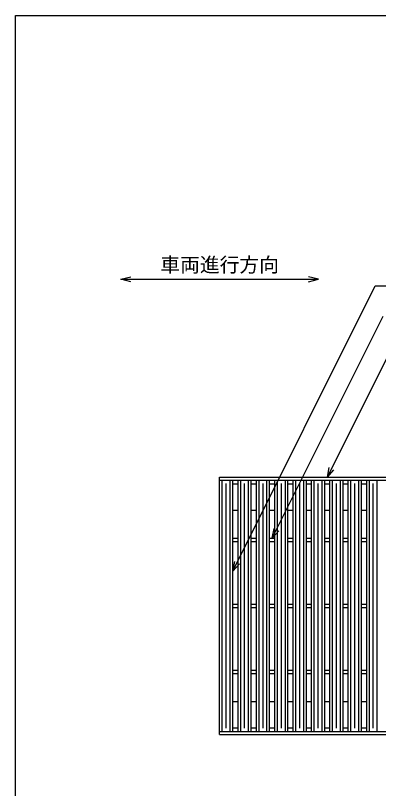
# Model space of a CAD drawing. Units: millimetres, scale not verified. Extents: x -1820 to 1724, y -1285 to 1059.
# Drawn here: x -1736 to -1185, y -113 to 1059 of the extents above; entities that cross this region are included whole.
import ezdxf
from ezdxf.enums import TextEntityAlignment as Align

# ---------------------------------------------------------------- set-up
doc = ezdxf.new("R2010")
doc.units = ezdxf.units.MM
doc.header["$LTSCALE"] = 10
for name, color, linetype, lineweight in [('0_2', 150, 'Continuous', 25), ('16', 3, 'Continuous', 25), ('22', 2, 'Continuous', 25)]:
    doc.layers.add(name, color=color, linetype=linetype, lineweight=lineweight)
doc.styles.add('ベクトル', font='')
doc.styles.get('ベクトル').set_extended_font_data('ベクトル')

msp = doc.modelspace()

# ---------------------------------------------------------------- linework, layer by layer
at = {"layer": '0_2'}
for p, q in [((-1736, -1141), (-1736, 1059)), ((-1736, 1059), (1724, 1059))]:
    msp.add_line(p, q, dxfattribs=at)
at = {"layer": '16'}
for p, q in [((-1426, 359), (-430, 359)), ((-1426, 354.5), (-1426, 359)), ((-1426, 354.5), (-430, 354.5)), ((-1426, -26.5), (-1426, 354.5)), ((-1426, 354.5), (-1406, 354.5)), ((-1422, -26.5), (-1422, 354.5)), ((-1410, -26.5), (-1410, 354.5)), ((-1406, -26.5), (-1406, 354.5)), ((-1398.1, -26.5), (-1398.1, 354.5)), ((-1398.1, 354.5), (-1378.1, 354.5)), ((-1394.1, -26.5), (-1394.1, 354.5)), ((-1382.1, -26.5), (-1382.1, 354.5)), ((-1378.1, -26.5), (-1378.1, 354.5)), ((-1370.2, -26.5), (-1370.2, 354.5)), ((-1370.2, 354.5), (-1350.2, 354.5)), ((-1366.2, -26.5), (-1366.2, 354.5)), ((-1354.2, -26.5), (-1354.2, 354.5)), ((-1350.2, -26.5), (-1350.2, 354.5)), ((-1342.3, -26.5), (-1342.3, 354.5)), ((-1342.3, 354.5), (-1322.3, 354.5)), ((-1338.3, -26.5), (-1338.3, 354.5)), ((-1326.3, -26.5), (-1326.3, 354.5)), ((-1322.3, -26.5), (-1322.3, 354.5)), ((-1314.4, -26.5), (-1314.4, 354.5)), ((-1314.4, 354.5), (-1294.4, 354.5)), ((-1310.4, -26.5), (-1310.4, 354.5)), ((-1298.4, -26.5), (-1298.4, 354.5)), ((-1294.4, -26.5), (-1294.4, 354.5)), ((-1286.5, -26.5), (-1286.5, 354.5)), ((-1286.5, 354.5), (-1266.5, 354.5)), ((-1282.5, -26.5), (-1282.5, 354.5)), ((-1270.5, -26.5), (-1270.5, 354.5)), ((-1266.5, -26.5), (-1266.5, 354.5)), ((-1258.6, -26.5), (-1258.6, 354.5)), ((-1258.6, 354.5), (-1238.6, 354.5)), ((-1254.6, -26.5), (-1254.6, 354.5)), ((-1242.6, -26.5), (-1242.6, 354.5)), ((-1238.6, -26.5), (-1238.6, 354.5)), ((-1230.7, -26.5), (-1230.7, 354.5)), ((-1230.7, 354.5), (-1210.7, 354.5)), ((-1226.7, -26.5), (-1226.7, 354.5)), ((-1214.7, -26.5), (-1214.7, 354.5)), ((-1210.7, -26.5), (-1210.7, 354.5)), ((-1202.8, -26.5), (-1202.8, 354.5)), ((-1202.8, 354.5), (-1182.8, 354.5)), ((-1198.8, -26.5), (-1198.8, 354.5)), ((-1186.8, -26.5), (-1186.8, 354.5)), ((-1416, -21.5), (-1416, 349.5)), ((-1406, 349), (-1398.1, 349)), ((-1388.1, -21.5), (-1388.1, 349.5)), ((-1378.1, 349), (-1370.2, 349)), ((-1360.2, -21.5), (-1360.2, 349.5)), ((-1350.2, 349), (-1342.3, 349)), ((-1332.3, -21.5), (-1332.3, 349.5)), ((-1322.3, 349), (-1314.4, 349)), ((-1304.4, -21.5), (-1304.4, 349.5)), ((-1294.4, 349), (-1286.5, 349)), ((-1276.5, -21.5), (-1276.5, 349.5)), ((-1266.5, 349), (-1258.6, 349)), ((-1248.6, -21.5), (-1248.6, 349.5)), ((-1238.6, 349), (-1230.7, 349)), ((-1220.7, -21.5), (-1220.7, 349.5)), ((-1210.7, 349), (-1202.8, 349)), ((-1192.8, -21.5), (-1192.8, 349.5)), ((-1406, 309), (-1398.1, 309)), ((-1378.1, 309), (-1370.2, 309)), ((-1350.2, 309), (-1342.3, 309)), ((-1322.3, 309), (-1314.4, 309)), ((-1294.4, 309), (-1286.5, 309)), ((-1266.5, 309), (-1258.6, 309)), ((-1238.6, 309), (-1230.7, 309)), ((-1210.7, 309), (-1202.8, 309)), ((-1406, 266.5), (-1398.1, 266.5)), ((-1406, 261.5), (-1398.1, 261.5)), ((-1378.1, 266.5), (-1370.2, 266.5)), ((-1378.1, 261.5), (-1370.2, 261.5)), ((-1350.2, 266.5), (-1342.3, 266.5)), ((-1350.2, 261.5), (-1342.3, 261.5)), ((-1322.3, 266.5), (-1314.4, 266.5)), ((-1322.3, 261.5), (-1314.4, 261.5)), ((-1294.4, 266.5), (-1286.5, 266.5)), ((-1294.4, 261.5), (-1286.5, 261.5)), ((-1266.5, 266.5), (-1258.6, 266.5)), ((-1266.5, 261.5), (-1258.6, 261.5)), ((-1238.6, 266.5), (-1230.7, 266.5)), ((-1238.6, 261.5), (-1230.7, 261.5)), ((-1210.7, 266.5), (-1202.8, 266.5)), ((-1210.7, 261.5), (-1202.8, 261.5)), ((-1406, 166.5), (-1398.1, 166.5)), ((-1378.1, 166.5), (-1370.2, 166.5)), ((-1350.2, 166.5), (-1342.3, 166.5)), ((-1322.3, 166.5), (-1314.4, 166.5)), ((-1294.4, 166.5), (-1286.5, 166.5)), ((-1266.5, 166.5), (-1258.6, 166.5)), ((-1238.6, 166.5), (-1230.7, 166.5)), ((-1210.7, 166.5), (-1202.8, 166.5)), ((-1406, 161.5), (-1398.1, 161.5)), ((-1378.1, 161.5), (-1370.2, 161.5)), ((-1350.2, 161.5), (-1342.3, 161.5)), ((-1322.3, 161.5), (-1314.4, 161.5)), ((-1294.4, 161.5), (-1286.5, 161.5)), ((-1266.5, 161.5), (-1258.6, 161.5)), ((-1238.6, 161.5), (-1230.7, 161.5)), ((-1210.7, 161.5), (-1202.8, 161.5)), ((-1406, 66.5), (-1398.1, 66.5)), ((-1406, 61.5), (-1398.1, 61.5)), ((-1378.1, 66.5), (-1370.2, 66.5)), ((-1378.1, 61.5), (-1370.2, 61.5)), ((-1350.2, 66.5), (-1342.3, 66.5)), ((-1350.2, 61.5), (-1342.3, 61.5)), ((-1322.3, 66.5), (-1314.4, 66.5)), ((-1322.3, 61.5), (-1314.4, 61.5)), ((-1294.4, 66.5), (-1286.5, 66.5)), ((-1294.4, 61.5), (-1286.5, 61.5)), ((-1266.5, 66.5), (-1258.6, 66.5)), ((-1266.5, 61.5), (-1258.6, 61.5)), ((-1238.6, 66.5), (-1230.7, 66.5)), ((-1238.6, 61.5), (-1230.7, 61.5)), ((-1210.7, 66.5), (-1202.8, 66.5)), ((-1210.7, 61.5), (-1202.8, 61.5)), ((-1406, 19), (-1398.1, 19)), ((-1378.1, 19), (-1370.2, 19)), ((-1350.2, 19), (-1342.3, 19)), ((-1322.3, 19), (-1314.4, 19)), ((-1294.4, 19), (-1286.5, 19)), ((-1266.5, 19), (-1258.6, 19)), ((-1238.6, 19), (-1230.7, 19)), ((-1210.7, 19), (-1202.8, 19)), ((-1406, -21), (-1398.1, -21)), ((-1378.1, -21), (-1370.2, -21)), ((-1350.2, -21), (-1342.3, -21)), ((-1322.3, -21), (-1314.4, -21)), ((-1294.4, -21), (-1286.5, -21)), ((-1266.5, -21), (-1258.6, -21)), ((-1238.6, -21), (-1230.7, -21)), ((-1210.7, -21), (-1202.8, -21)), ((-1426, -26.5), (-430, -26.5)), ((-1426, -31), (-1426, -26.5)), ((-1426, -26.5), (-1406, -26.5)), ((-1426, -31), (-430, -31)), ((-1398.1, -26.5), (-1378.1, -26.5)), ((-1370.2, -26.5), (-1350.2, -26.5)), ((-1342.3, -26.5), (-1322.3, -26.5)), ((-1314.4, -26.5), (-1294.4, -26.5)), ((-1286.5, -26.5), (-1266.5, -26.5)), ((-1258.6, -26.5), (-1238.6, -26.5)), ((-1230.7, -26.5), (-1210.7, -26.5)), ((-1202.8, -26.5), (-1182.8, -26.5))]:
    msp.add_line(p, q, dxfattribs=at)
at = {"layer": '22', "color": 4}
for p, q in [((-1576, 659), (-1561, 663)), ((-1561, 655), (-1576, 659)), ((-1576, 659), (-1276, 659)), ((-1276, 659), (-1291, 663)), ((-1291, 655), (-1276, 659)), ((-1406, 216.5), (-1189.75, 649)), ((-1189.75, 649), (-709.75, 649)), ((-1346.25, 266.5), (-1178, 603)), ((-1262.55, 359), (-1164.8, 554.5)), ((-1262.55, 359), (-1259.55, 373.6)), ((-1262.55, 359), (-1252.55, 370)), ((-1346.25, 266.5), (-1343.25, 281.1)), ((-1346.25, 266.5), (-1336.25, 277.5)), ((-1406, 216.5), (-1403, 231.1)), ((-1406, 216.5), (-1396, 227.5))]:
    msp.add_line(p, q, dxfattribs=at)

# ---------------------------------------------------------------- texts
at = {"layer": '22', "style": 'ベクトル'}
msp.add_text('車両進行方向', height=21.99, dxfattribs=at).set_placement((-1516, 681), align=Align.MIDDLE_LEFT)

doc.saveas('drawing.dxf')
